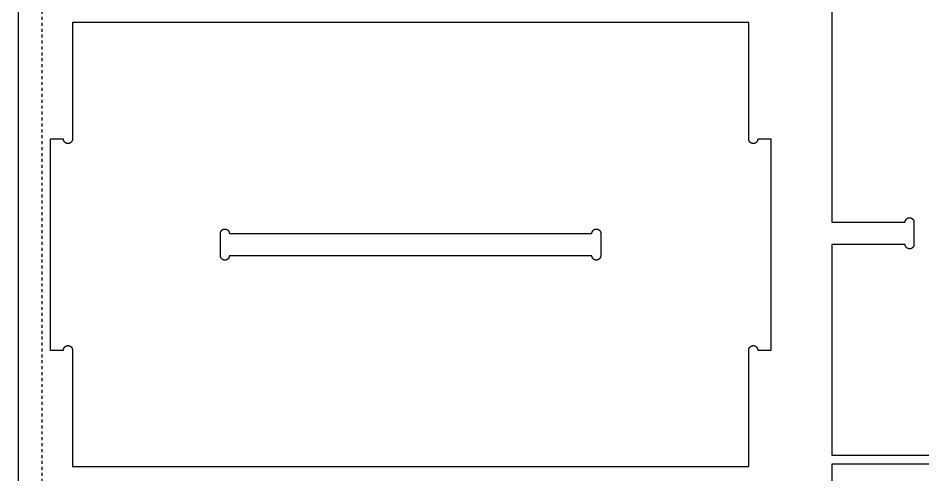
# Model space of a CAD drawing. Header units: millimetres. Extents: x -5443 to -2943, y 785 to 2035.
# Drawn here: x -5443 to -4832, y 1098 to 1407 of the extents above; entities that cross this region are included whole.
import ezdxf

# ---------------------------------------------------------------- set-up
doc = ezdxf.new("R2010")
doc.units = ezdxf.units.MM
doc.header["$MEASUREMENT"] = 0
doc.linetypes.add('Hidden', pattern=[4, 2, -2])
for name, color, linetype, true_color in [('FAB$CUTEX-D15-TE6', 3, 'Continuous', 0x00ff07), ('FAB$CUTIN-D15-TE6', 120, 'Continuous', 0x00ffc3), ('FAB$Material', 146, 'Continuous', 0x00626f), ('FAB$Material$Margins', 18, 'Hidden', 0x000000)]:
    doc.layers.add(name, color=color, linetype=linetype, true_color=true_color)

msp = doc.modelspace()

# ---------------------------------------------------------------- linework, layer by layer
at = {"layer": 'FAB$CUTEX-D15-TE6'}
for points in [[(-4893.88, 1411.29), (-4893.88, 1268.79)], [(-4949.89, 1403.65), (-5406.78, 1403.65)], [(-5406.78, 1403.65), (-5406.78, 1324.9)], [(-4949.89, 1324.9), (-4949.89, 1403.65)], [(-5412.78, 1324.9), (-5421.78, 1324.9)], [(-5421.78, 1324.9), (-5421.78, 1182.4)], [(-5406.78, 1324.9), (-5406.78, 1324.8), (-5406.79, 1324.7), (-5406.79, 1324.59), (-5406.81, 1324.49), (-5406.82, 1324.39), (-5406.84, 1324.29), (-5406.87, 1324.18), (-5406.89, 1324.08), (-5406.92, 1323.98), (-5406.96, 1323.89), (-5406.99, 1323.79), (-5407.03, 1323.69), (-5407.08, 1323.6), (-5407.12, 1323.51), (-5407.17, 1323.42), (-5407.22, 1323.33), (-5407.28, 1323.24), (-5407.34, 1323.16), (-5407.4, 1323.07), (-5407.47, 1322.99), (-5407.53, 1322.91), (-5407.6, 1322.84), (-5407.68, 1322.76), (-5407.75, 1322.69), (-5407.83, 1322.62), (-5407.91, 1322.56), (-5407.99, 1322.49), (-5408.07, 1322.43), (-5408.16, 1322.38), (-5408.25, 1322.32), (-5408.34, 1322.27), (-5408.43, 1322.22), (-5408.52, 1322.18), (-5408.62, 1322.14), (-5408.72, 1322.1), (-5408.81, 1322.06), (-5408.91, 1322.03), (-5409.01, 1322), (-5409.11, 1321.98), (-5409.21, 1321.96), (-5409.31, 1321.94), (-5409.42, 1321.92), (-5409.52, 1321.91), (-5409.62, 1321.91), (-5409.73, 1321.9), (-5409.83, 1321.9), (-5409.93, 1321.91), (-5410.04, 1321.91), (-5410.14, 1321.92), (-5410.24, 1321.94), (-5410.35, 1321.96), (-5410.45, 1321.98), (-5410.55, 1322), (-5410.65, 1322.03), (-5410.75, 1322.06), (-5410.84, 1322.1), (-5410.94, 1322.14), (-5411.03, 1322.18), (-5411.13, 1322.22), (-5411.22, 1322.27), (-5411.31, 1322.32), (-5411.4, 1322.38), (-5411.48, 1322.43), (-5411.57, 1322.49), (-5411.65, 1322.56), (-5411.73, 1322.62), (-5411.81, 1322.69), (-5411.88, 1322.76), (-5411.95, 1322.84), (-5412.02, 1322.91), (-5412.09, 1322.99), (-5412.16, 1323.07), (-5412.22, 1323.16), (-5412.28, 1323.24), (-5412.33, 1323.33), (-5412.39, 1323.42), (-5412.44, 1323.51), (-5412.48, 1323.6), (-5412.53, 1323.69), (-5412.57, 1323.79), (-5412.6, 1323.89), (-5412.64, 1323.98), (-5412.67, 1324.08), (-5412.69, 1324.18), (-5412.71, 1324.29), (-5412.73, 1324.39), (-5412.75, 1324.49), (-5412.76, 1324.59), (-5412.77, 1324.7), (-5412.78, 1324.8), (-5412.78, 1324.9)], [(-4943.89, 1324.9), (-4943.89, 1324.8), (-4943.89, 1324.7), (-4943.9, 1324.59), (-4943.92, 1324.49), (-4943.93, 1324.39), (-4943.95, 1324.29), (-4943.97, 1324.18), (-4944, 1324.08), (-4944.03, 1323.98), (-4944.06, 1323.89), (-4944.1, 1323.79), (-4944.14, 1323.69), (-4944.18, 1323.6), (-4944.23, 1323.51), (-4944.28, 1323.42), (-4944.33, 1323.33), (-4944.39, 1323.24), (-4944.45, 1323.16), (-4944.51, 1323.07), (-4944.57, 1322.99), (-4944.64, 1322.91), (-4944.71, 1322.84), (-4944.78, 1322.76), (-4944.86, 1322.69), (-4944.94, 1322.62), (-4945.02, 1322.56), (-4945.1, 1322.49), (-4945.18, 1322.43), (-4945.27, 1322.38), (-4945.36, 1322.32), (-4945.45, 1322.27), (-4945.54, 1322.22), (-4945.63, 1322.18), (-4945.73, 1322.14), (-4945.82, 1322.1), (-4945.92, 1322.06), (-4946.02, 1322.03), (-4946.12, 1322), (-4946.22, 1321.98), (-4946.32, 1321.96), (-4946.42, 1321.94), (-4946.53, 1321.92), (-4946.63, 1321.91), (-4946.73, 1321.91), (-4946.84, 1321.9), (-4946.94, 1321.9), (-4947.04, 1321.91), (-4947.15, 1321.91), (-4947.25, 1321.92), (-4947.35, 1321.94), (-4947.45, 1321.96), (-4947.56, 1321.98), (-4947.66, 1322), (-4947.76, 1322.03), (-4947.85, 1322.06), (-4947.95, 1322.1), (-4948.05, 1322.14), (-4948.14, 1322.18), (-4948.24, 1322.22), (-4948.33, 1322.27), (-4948.42, 1322.32), (-4948.51, 1322.38), (-4948.59, 1322.43), (-4948.68, 1322.49), (-4948.76, 1322.56), (-4948.84, 1322.62), (-4948.92, 1322.69), (-4948.99, 1322.76), (-4949.06, 1322.84), (-4949.13, 1322.91), (-4949.2, 1322.99), (-4949.27, 1323.07), (-4949.33, 1323.16), (-4949.39, 1323.24), (-4949.44, 1323.33), (-4949.49, 1323.42), (-4949.54, 1323.51), (-4949.59, 1323.6), (-4949.63, 1323.69), (-4949.67, 1323.79), (-4949.71, 1323.89), (-4949.74, 1323.98), (-4949.77, 1324.08), (-4949.8, 1324.18), (-4949.82, 1324.29), (-4949.84, 1324.39), (-4949.86, 1324.49), (-4949.87, 1324.59), (-4949.88, 1324.7), (-4949.89, 1324.8), (-4949.89, 1324.9)], [(-4934.89, 1324.9), (-4943.89, 1324.9)], [(-4934.89, 1182.4), (-4934.89, 1324.9)], [(-4844.31, 1268.79), (-4844.31, 1268.89), (-4844.3, 1269), (-4844.29, 1269.1), (-4844.28, 1269.2), (-4844.26, 1269.31), (-4844.24, 1269.41), (-4844.22, 1269.51), (-4844.2, 1269.61), (-4844.17, 1269.71), (-4844.13, 1269.81), (-4844.1, 1269.9), (-4844.06, 1270), (-4844.01, 1270.09), (-4843.97, 1270.18), (-4843.92, 1270.28), (-4843.86, 1270.36), (-4843.81, 1270.45), (-4843.75, 1270.54), (-4843.69, 1270.62), (-4843.62, 1270.7), (-4843.55, 1270.78), (-4843.48, 1270.86), (-4843.41, 1270.93), (-4843.34, 1271), (-4843.26, 1271.07), (-4843.18, 1271.14), (-4843.1, 1271.2), (-4843.01, 1271.26), (-4842.93, 1271.32), (-4842.84, 1271.37), (-4842.75, 1271.42), (-4842.66, 1271.47), (-4842.56, 1271.52), (-4842.47, 1271.56), (-4842.37, 1271.6), (-4842.28, 1271.63), (-4842.18, 1271.66), (-4842.08, 1271.69), (-4841.98, 1271.72), (-4841.88, 1271.74), (-4841.77, 1271.75), (-4841.67, 1271.77), (-4841.57, 1271.78), (-4841.46, 1271.79), (-4841.36, 1271.79), (-4841.26, 1271.79), (-4841.15, 1271.79), (-4841.05, 1271.78), (-4840.95, 1271.77), (-4840.84, 1271.75), (-4840.74, 1271.74), (-4840.64, 1271.72), (-4840.54, 1271.69), (-4840.44, 1271.66), (-4840.34, 1271.63), (-4840.25, 1271.6), (-4840.15, 1271.56), (-4840.05, 1271.52), (-4839.96, 1271.47), (-4839.87, 1271.42), (-4839.78, 1271.37), (-4839.69, 1271.32), (-4839.6, 1271.26), (-4839.52, 1271.2), (-4839.44, 1271.14), (-4839.36, 1271.07), (-4839.28, 1271), (-4839.21, 1270.93), (-4839.13, 1270.86), (-4839.06, 1270.78), (-4839, 1270.7), (-4838.93, 1270.62), (-4838.87, 1270.54), (-4838.81, 1270.45), (-4838.75, 1270.36), (-4838.7, 1270.28), (-4838.65, 1270.18), (-4838.61, 1270.09), (-4838.56, 1270), (-4838.52, 1269.9), (-4838.49, 1269.81), (-4838.45, 1269.71), (-4838.42, 1269.61), (-4838.4, 1269.51), (-4838.37, 1269.41), (-4838.35, 1269.31), (-4838.34, 1269.2), (-4838.32, 1269.1), (-4838.32, 1269), (-4838.31, 1268.89), (-4838.31, 1268.79)], [(-4893.88, 1268.79), (-4844.31, 1268.79)], [(-4838.31, 1268.79), (-4838.31, 1253.79)], [(-4844.31, 1253.79), (-4893.88, 1253.79)], [(-4893.88, 1253.79), (-4893.88, 1111.29)], [(-4838.31, 1253.79), (-4838.31, 1253.69), (-4838.32, 1253.58), (-4838.32, 1253.48), (-4838.34, 1253.38), (-4838.35, 1253.28), (-4838.37, 1253.17), (-4838.4, 1253.07), (-4838.42, 1252.97), (-4838.45, 1252.87), (-4838.49, 1252.78), (-4838.52, 1252.68), (-4838.56, 1252.58), (-4838.61, 1252.49), (-4838.65, 1252.4), (-4838.7, 1252.31), (-4838.75, 1252.22), (-4838.81, 1252.13), (-4838.87, 1252.04), (-4838.93, 1251.96), (-4839, 1251.88), (-4839.06, 1251.8), (-4839.13, 1251.73), (-4839.21, 1251.65), (-4839.28, 1251.58), (-4839.36, 1251.51), (-4839.44, 1251.45), (-4839.52, 1251.38), (-4839.6, 1251.32), (-4839.69, 1251.26), (-4839.78, 1251.21), (-4839.87, 1251.16), (-4839.96, 1251.11), (-4840.05, 1251.07), (-4840.15, 1251.02), (-4840.25, 1250.99), (-4840.34, 1250.95), (-4840.44, 1250.92), (-4840.54, 1250.89), (-4840.64, 1250.87), (-4840.74, 1250.84), (-4840.84, 1250.83), (-4840.95, 1250.81), (-4841.05, 1250.8), (-4841.15, 1250.79), (-4841.26, 1250.79), (-4841.36, 1250.79), (-4841.46, 1250.79), (-4841.57, 1250.8), (-4841.67, 1250.81), (-4841.77, 1250.83), (-4841.88, 1250.84), (-4841.98, 1250.87), (-4842.08, 1250.89), (-4842.18, 1250.92), (-4842.28, 1250.95), (-4842.37, 1250.99), (-4842.47, 1251.02), (-4842.56, 1251.07), (-4842.66, 1251.11), (-4842.75, 1251.16), (-4842.84, 1251.21), (-4842.93, 1251.26), (-4843.01, 1251.32), (-4843.1, 1251.38), (-4843.18, 1251.45), (-4843.26, 1251.51), (-4843.34, 1251.58), (-4843.41, 1251.65), (-4843.48, 1251.73), (-4843.55, 1251.8), (-4843.62, 1251.88), (-4843.69, 1251.96), (-4843.75, 1252.04), (-4843.81, 1252.13), (-4843.86, 1252.22), (-4843.92, 1252.31), (-4843.97, 1252.4), (-4844.01, 1252.49), (-4844.06, 1252.58), (-4844.1, 1252.68), (-4844.13, 1252.78), (-4844.17, 1252.87), (-4844.2, 1252.97), (-4844.22, 1253.07), (-4844.24, 1253.17), (-4844.26, 1253.28), (-4844.28, 1253.38), (-4844.29, 1253.48), (-4844.3, 1253.58), (-4844.31, 1253.69), (-4844.31, 1253.79)], [(-5421.78, 1182.4), (-5412.78, 1182.4)], [(-5412.78, 1182.4), (-5412.78, 1182.51), (-5412.77, 1182.61), (-5412.76, 1182.71), (-5412.75, 1182.82), (-5412.73, 1182.92), (-5412.71, 1183.02), (-5412.69, 1183.12), (-5412.67, 1183.22), (-5412.64, 1183.32), (-5412.6, 1183.42), (-5412.57, 1183.51), (-5412.53, 1183.61), (-5412.48, 1183.7), (-5412.44, 1183.8), (-5412.39, 1183.89), (-5412.33, 1183.98), (-5412.28, 1184.06), (-5412.22, 1184.15), (-5412.16, 1184.23), (-5412.09, 1184.31), (-5412.02, 1184.39), (-5411.95, 1184.47), (-5411.88, 1184.54), (-5411.81, 1184.61), (-5411.73, 1184.68), (-5411.65, 1184.75), (-5411.57, 1184.81), (-5411.48, 1184.87), (-5411.4, 1184.93), (-5411.31, 1184.98), (-5411.22, 1185.03), (-5411.13, 1185.08), (-5411.03, 1185.13), (-5410.94, 1185.17), (-5410.84, 1185.21), (-5410.75, 1185.24), (-5410.65, 1185.27), (-5410.55, 1185.3), (-5410.45, 1185.33), (-5410.35, 1185.35), (-5410.24, 1185.37), (-5410.14, 1185.38), (-5410.04, 1185.39), (-5409.93, 1185.4), (-5409.83, 1185.4), (-5409.73, 1185.4), (-5409.62, 1185.4), (-5409.52, 1185.39), (-5409.42, 1185.38), (-5409.31, 1185.37), (-5409.21, 1185.35), (-5409.11, 1185.33), (-5409.01, 1185.3), (-5408.91, 1185.27), (-5408.81, 1185.24), (-5408.72, 1185.21), (-5408.62, 1185.17), (-5408.52, 1185.13), (-5408.43, 1185.08), (-5408.34, 1185.03), (-5408.25, 1184.98), (-5408.16, 1184.93), (-5408.07, 1184.87), (-5407.99, 1184.81), (-5407.91, 1184.75), (-5407.83, 1184.68), (-5407.75, 1184.61), (-5407.68, 1184.54), (-5407.6, 1184.47), (-5407.53, 1184.39), (-5407.47, 1184.31), (-5407.4, 1184.23), (-5407.34, 1184.15), (-5407.28, 1184.06), (-5407.22, 1183.98), (-5407.17, 1183.89), (-5407.12, 1183.8), (-5407.08, 1183.7), (-5407.03, 1183.61), (-5406.99, 1183.51), (-5406.96, 1183.42), (-5406.92, 1183.32), (-5406.89, 1183.22), (-5406.87, 1183.12), (-5406.84, 1183.02), (-5406.82, 1182.92), (-5406.81, 1182.82), (-5406.79, 1182.71), (-5406.79, 1182.61), (-5406.78, 1182.51), (-5406.78, 1182.4)], [(-5406.78, 1182.4), (-5406.78, 1103.65)], [(-4949.89, 1182.4), (-4949.89, 1182.51), (-4949.88, 1182.61), (-4949.87, 1182.71), (-4949.86, 1182.82), (-4949.84, 1182.92), (-4949.82, 1183.02), (-4949.8, 1183.12), (-4949.77, 1183.22), (-4949.74, 1183.32), (-4949.71, 1183.42), (-4949.67, 1183.51), (-4949.63, 1183.61), (-4949.59, 1183.7), (-4949.54, 1183.8), (-4949.49, 1183.89), (-4949.44, 1183.98), (-4949.39, 1184.06), (-4949.33, 1184.15), (-4949.27, 1184.23), (-4949.2, 1184.31), (-4949.13, 1184.39), (-4949.06, 1184.47), (-4948.99, 1184.54), (-4948.92, 1184.61), (-4948.84, 1184.68), (-4948.76, 1184.75), (-4948.68, 1184.81), (-4948.59, 1184.87), (-4948.51, 1184.93), (-4948.42, 1184.98), (-4948.33, 1185.03), (-4948.24, 1185.08), (-4948.14, 1185.13), (-4948.05, 1185.17), (-4947.95, 1185.21), (-4947.85, 1185.24), (-4947.76, 1185.27), (-4947.66, 1185.3), (-4947.56, 1185.33), (-4947.45, 1185.35), (-4947.35, 1185.37), (-4947.25, 1185.38), (-4947.15, 1185.39), (-4947.04, 1185.4), (-4946.94, 1185.4), (-4946.84, 1185.4), (-4946.73, 1185.4), (-4946.63, 1185.39), (-4946.53, 1185.38), (-4946.42, 1185.37), (-4946.32, 1185.35), (-4946.22, 1185.33), (-4946.12, 1185.3), (-4946.02, 1185.27), (-4945.92, 1185.24), (-4945.82, 1185.21), (-4945.73, 1185.17), (-4945.63, 1185.13), (-4945.54, 1185.08), (-4945.45, 1185.03), (-4945.36, 1184.98), (-4945.27, 1184.93), (-4945.18, 1184.87), (-4945.1, 1184.81), (-4945.02, 1184.75), (-4944.94, 1184.68), (-4944.86, 1184.61), (-4944.78, 1184.54), (-4944.71, 1184.47), (-4944.64, 1184.39), (-4944.57, 1184.31), (-4944.51, 1184.23), (-4944.45, 1184.15), (-4944.39, 1184.06), (-4944.33, 1183.98), (-4944.28, 1183.89), (-4944.23, 1183.8), (-4944.18, 1183.7), (-4944.14, 1183.61), (-4944.1, 1183.51), (-4944.06, 1183.42), (-4944.03, 1183.32), (-4944, 1183.22), (-4943.97, 1183.12), (-4943.95, 1183.02), (-4943.93, 1182.92), (-4943.92, 1182.82), (-4943.9, 1182.71), (-4943.89, 1182.61), (-4943.89, 1182.51), (-4943.89, 1182.4)], [(-4949.89, 1103.65), (-4949.89, 1182.4)], [(-4943.89, 1182.4), (-4934.89, 1182.4)], [(-4893.88, 1111.29), (-4771.65, 1111.29)], [(-5406.78, 1103.65), (-4949.89, 1103.65)], [(-4616.11, 1105.29), (-4893.88, 1105.29)], [(-4893.88, 1105.29), (-4893.88, 1075.67)]]:
    msp.add_lwpolyline(points, dxfattribs=at)
at = {"layer": 'FAB$CUTIN-D15-TE6'}
for points in [[(-5306.78, 1261.15), (-5306.78, 1261.26), (-5306.77, 1261.36), (-5306.76, 1261.46), (-5306.75, 1261.57), (-5306.73, 1261.67), (-5306.71, 1261.77), (-5306.69, 1261.87), (-5306.67, 1261.97), (-5306.64, 1262.07), (-5306.6, 1262.17), (-5306.57, 1262.26), (-5306.53, 1262.36), (-5306.48, 1262.45), (-5306.44, 1262.55), (-5306.39, 1262.64), (-5306.33, 1262.73), (-5306.28, 1262.81), (-5306.22, 1262.9), (-5306.16, 1262.98), (-5306.09, 1263.06), (-5306.02, 1263.14), (-5305.95, 1263.22), (-5305.88, 1263.29), (-5305.81, 1263.36), (-5305.73, 1263.43), (-5305.65, 1263.5), (-5305.57, 1263.56), (-5305.48, 1263.62), (-5305.4, 1263.68), (-5305.31, 1263.73), (-5305.22, 1263.78), (-5305.13, 1263.83), (-5305.03, 1263.88), (-5304.94, 1263.92), (-5304.84, 1263.96), (-5304.75, 1263.99), (-5304.65, 1264.02), (-5304.55, 1264.05), (-5304.45, 1264.08), (-5304.35, 1264.1), (-5304.24, 1264.12), (-5304.14, 1264.13), (-5304.04, 1264.14), (-5303.93, 1264.15), (-5303.83, 1264.15), (-5303.73, 1264.15), (-5303.62, 1264.15), (-5303.52, 1264.14), (-5303.42, 1264.13), (-5303.31, 1264.12), (-5303.21, 1264.1), (-5303.11, 1264.08), (-5303.01, 1264.05), (-5302.91, 1264.02), (-5302.81, 1263.99), (-5302.72, 1263.96), (-5302.62, 1263.92), (-5302.52, 1263.88), (-5302.43, 1263.83), (-5302.34, 1263.78), (-5302.25, 1263.73), (-5302.16, 1263.68), (-5302.07, 1263.62), (-5301.99, 1263.56), (-5301.91, 1263.5), (-5301.83, 1263.43), (-5301.75, 1263.36), (-5301.68, 1263.29), (-5301.6, 1263.22), (-5301.53, 1263.14), (-5301.47, 1263.06), (-5301.4, 1262.98), (-5301.34, 1262.9), (-5301.28, 1262.81), (-5301.22, 1262.73), (-5301.17, 1262.64), (-5301.12, 1262.55), (-5301.08, 1262.45), (-5301.03, 1262.36), (-5300.99, 1262.26), (-5300.96, 1262.17), (-5300.92, 1262.07), (-5300.89, 1261.97), (-5300.87, 1261.87), (-5300.84, 1261.77), (-5300.82, 1261.67), (-5300.81, 1261.57), (-5300.79, 1261.46), (-5300.79, 1261.36), (-5300.78, 1261.26), (-5300.78, 1261.15)], [(-5306.78, 1246.15), (-5306.78, 1261.15)], [(-5300.78, 1261.15), (-5055.89, 1261.15)], [(-5055.89, 1261.15), (-5055.89, 1261.26), (-5055.88, 1261.36), (-5055.87, 1261.46), (-5055.86, 1261.57), (-5055.84, 1261.67), (-5055.82, 1261.77), (-5055.8, 1261.87), (-5055.77, 1261.97), (-5055.74, 1262.07), (-5055.71, 1262.17), (-5055.67, 1262.26), (-5055.63, 1262.36), (-5055.59, 1262.45), (-5055.54, 1262.55), (-5055.49, 1262.64), (-5055.44, 1262.73), (-5055.39, 1262.81), (-5055.33, 1262.9), (-5055.27, 1262.98), (-5055.2, 1263.06), (-5055.13, 1263.14), (-5055.06, 1263.22), (-5054.99, 1263.29), (-5054.92, 1263.36), (-5054.84, 1263.43), (-5054.76, 1263.5), (-5054.68, 1263.56), (-5054.59, 1263.62), (-5054.51, 1263.68), (-5054.42, 1263.73), (-5054.33, 1263.78), (-5054.24, 1263.83), (-5054.14, 1263.88), (-5054.05, 1263.92), (-5053.95, 1263.96), (-5053.85, 1263.99), (-5053.76, 1264.02), (-5053.66, 1264.05), (-5053.56, 1264.08), (-5053.45, 1264.1), (-5053.35, 1264.12), (-5053.25, 1264.13), (-5053.15, 1264.14), (-5053.04, 1264.15), (-5052.94, 1264.15), (-5052.84, 1264.15), (-5052.73, 1264.15), (-5052.63, 1264.14), (-5052.53, 1264.13), (-5052.42, 1264.12), (-5052.32, 1264.1), (-5052.22, 1264.08), (-5052.12, 1264.05), (-5052.02, 1264.02), (-5051.92, 1263.99), (-5051.82, 1263.96), (-5051.73, 1263.92), (-5051.63, 1263.88), (-5051.54, 1263.83), (-5051.45, 1263.78), (-5051.36, 1263.73), (-5051.27, 1263.68), (-5051.18, 1263.62), (-5051.1, 1263.56), (-5051.02, 1263.5), (-5050.94, 1263.43), (-5050.86, 1263.36), (-5050.78, 1263.29), (-5050.71, 1263.22), (-5050.64, 1263.14), (-5050.57, 1263.06), (-5050.51, 1262.98), (-5050.45, 1262.9), (-5050.39, 1262.81), (-5050.33, 1262.73), (-5050.28, 1262.64), (-5050.23, 1262.55), (-5050.18, 1262.45), (-5050.14, 1262.36), (-5050.1, 1262.26), (-5050.06, 1262.17), (-5050.03, 1262.07), (-5050, 1261.97), (-5049.97, 1261.87), (-5049.95, 1261.77), (-5049.93, 1261.67), (-5049.92, 1261.57), (-5049.9, 1261.46), (-5049.89, 1261.36), (-5049.89, 1261.26), (-5049.89, 1261.15)], [(-5049.89, 1261.15), (-5049.89, 1246.15)], [(-5300.78, 1246.15), (-5300.78, 1246.05), (-5300.79, 1245.95), (-5300.79, 1245.84), (-5300.81, 1245.74), (-5300.82, 1245.64), (-5300.84, 1245.54), (-5300.87, 1245.43), (-5300.89, 1245.33), (-5300.92, 1245.23), (-5300.96, 1245.14), (-5300.99, 1245.04), (-5301.03, 1244.94), (-5301.08, 1244.85), (-5301.12, 1244.76), (-5301.17, 1244.67), (-5301.22, 1244.58), (-5301.28, 1244.49), (-5301.34, 1244.41), (-5301.4, 1244.32), (-5301.47, 1244.24), (-5301.53, 1244.16), (-5301.6, 1244.09), (-5301.68, 1244.01), (-5301.75, 1243.94), (-5301.83, 1243.87), (-5301.91, 1243.81), (-5301.99, 1243.74), (-5302.07, 1243.68), (-5302.16, 1243.63), (-5302.25, 1243.57), (-5302.34, 1243.52), (-5302.43, 1243.47), (-5302.52, 1243.43), (-5302.62, 1243.39), (-5302.72, 1243.35), (-5302.81, 1243.31), (-5302.91, 1243.28), (-5303.01, 1243.25), (-5303.11, 1243.23), (-5303.21, 1243.21), (-5303.31, 1243.19), (-5303.42, 1243.17), (-5303.52, 1243.16), (-5303.62, 1243.16), (-5303.73, 1243.15), (-5303.83, 1243.15), (-5303.93, 1243.16), (-5304.04, 1243.16), (-5304.14, 1243.17), (-5304.24, 1243.19), (-5304.35, 1243.21), (-5304.45, 1243.23), (-5304.55, 1243.25), (-5304.65, 1243.28), (-5304.75, 1243.31), (-5304.84, 1243.35), (-5304.94, 1243.39), (-5305.03, 1243.43), (-5305.13, 1243.47), (-5305.22, 1243.52), (-5305.31, 1243.57), (-5305.4, 1243.63), (-5305.48, 1243.68), (-5305.57, 1243.74), (-5305.65, 1243.81), (-5305.73, 1243.87), (-5305.81, 1243.94), (-5305.88, 1244.01), (-5305.95, 1244.09), (-5306.02, 1244.16), (-5306.09, 1244.24), (-5306.16, 1244.32), (-5306.22, 1244.41), (-5306.28, 1244.49), (-5306.33, 1244.58), (-5306.39, 1244.67), (-5306.44, 1244.76), (-5306.48, 1244.85), (-5306.53, 1244.94), (-5306.57, 1245.04), (-5306.6, 1245.14), (-5306.64, 1245.23), (-5306.67, 1245.33), (-5306.69, 1245.43), (-5306.71, 1245.54), (-5306.73, 1245.64), (-5306.75, 1245.74), (-5306.76, 1245.84), (-5306.77, 1245.95), (-5306.78, 1246.05), (-5306.78, 1246.15)], [(-5055.89, 1246.15), (-5300.78, 1246.15)], [(-5049.89, 1246.15), (-5049.89, 1246.05), (-5049.89, 1245.95), (-5049.9, 1245.84), (-5049.92, 1245.74), (-5049.93, 1245.64), (-5049.95, 1245.54), (-5049.97, 1245.43), (-5050, 1245.33), (-5050.03, 1245.23), (-5050.06, 1245.14), (-5050.1, 1245.04), (-5050.14, 1244.94), (-5050.18, 1244.85), (-5050.23, 1244.76), (-5050.28, 1244.67), (-5050.33, 1244.58), (-5050.39, 1244.49), (-5050.45, 1244.41), (-5050.51, 1244.32), (-5050.57, 1244.24), (-5050.64, 1244.16), (-5050.71, 1244.09), (-5050.78, 1244.01), (-5050.86, 1243.94), (-5050.94, 1243.87), (-5051.02, 1243.81), (-5051.1, 1243.74), (-5051.18, 1243.68), (-5051.27, 1243.63), (-5051.36, 1243.57), (-5051.45, 1243.52), (-5051.54, 1243.47), (-5051.63, 1243.43), (-5051.73, 1243.39), (-5051.82, 1243.35), (-5051.92, 1243.31), (-5052.02, 1243.28), (-5052.12, 1243.25), (-5052.22, 1243.23), (-5052.32, 1243.21), (-5052.42, 1243.19), (-5052.53, 1243.17), (-5052.63, 1243.16), (-5052.73, 1243.16), (-5052.84, 1243.15), (-5052.94, 1243.15), (-5053.04, 1243.16), (-5053.15, 1243.16), (-5053.25, 1243.17), (-5053.35, 1243.19), (-5053.45, 1243.21), (-5053.56, 1243.23), (-5053.66, 1243.25), (-5053.76, 1243.28), (-5053.85, 1243.31), (-5053.95, 1243.35), (-5054.05, 1243.39), (-5054.14, 1243.43), (-5054.24, 1243.47), (-5054.33, 1243.52), (-5054.42, 1243.57), (-5054.51, 1243.63), (-5054.59, 1243.68), (-5054.68, 1243.74), (-5054.76, 1243.81), (-5054.84, 1243.87), (-5054.92, 1243.94), (-5054.99, 1244.01), (-5055.06, 1244.09), (-5055.13, 1244.16), (-5055.2, 1244.24), (-5055.27, 1244.32), (-5055.33, 1244.41), (-5055.39, 1244.49), (-5055.44, 1244.58), (-5055.49, 1244.67), (-5055.54, 1244.76), (-5055.59, 1244.85), (-5055.63, 1244.94), (-5055.67, 1245.04), (-5055.71, 1245.14), (-5055.74, 1245.23), (-5055.77, 1245.33), (-5055.8, 1245.43), (-5055.82, 1245.54), (-5055.84, 1245.64), (-5055.86, 1245.74), (-5055.87, 1245.84), (-5055.88, 1245.95), (-5055.89, 1246.05), (-5055.89, 1246.15)]]:
    msp.add_lwpolyline(points, dxfattribs=at)
at = {"layer": 'FAB$Material'}
msp.add_lwpolyline([(-5443.48, 2035.47), (-5443.48, 785.47), (-2943.48, 785.47), (-2943.48, 2035.47)], close=True, dxfattribs=at)
at = {"layer": 'FAB$Material$Margins'}
msp.add_lwpolyline([(-5427.48, 2019.47), (-5427.48, 801.47), (-2959.48, 801.47), (-2959.48, 2019.47)], close=True, dxfattribs=at)

doc.saveas('drawing.dxf')
